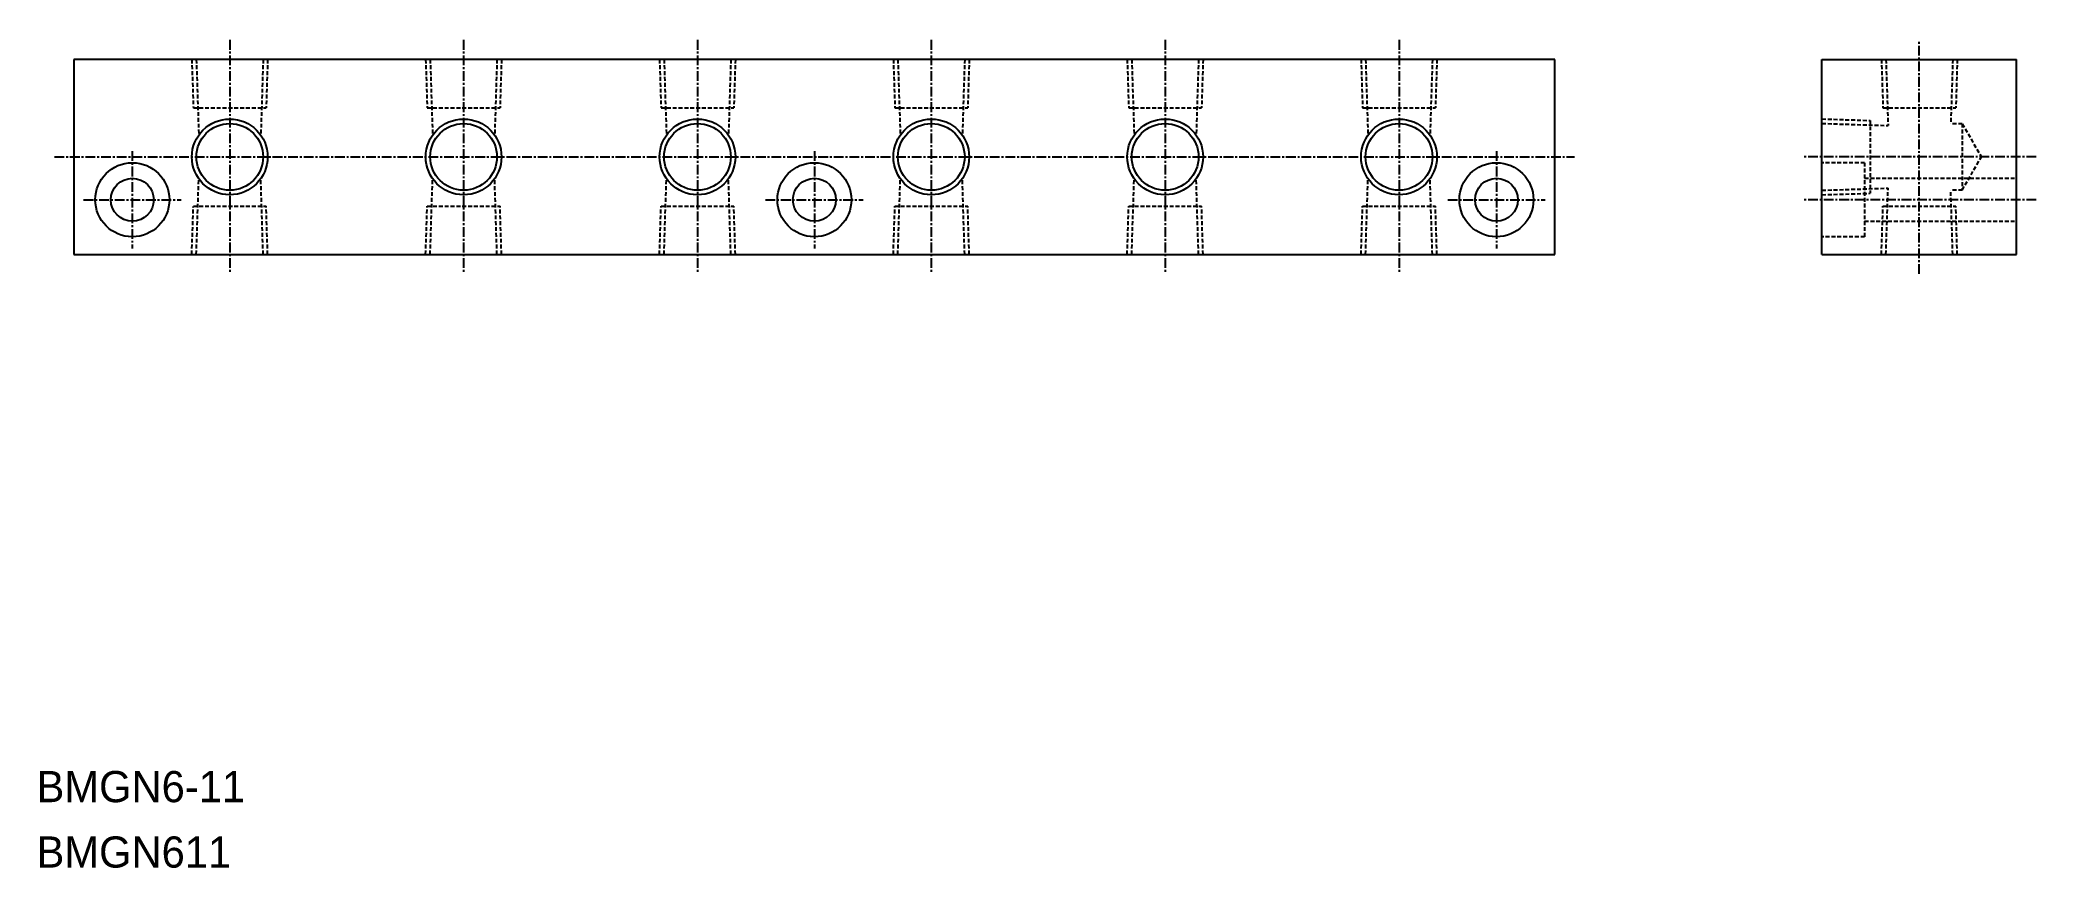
# Model space of a CAD drawing. Extents: x 3887 to 4143, y 12802 to 12908.
import ezdxf

# ---------------------------------------------------------------- set-up
doc = ezdxf.new("R2010")
doc.units = 0
doc.linetypes.add('CENTER', pattern=[2, 1.25, -0.25, 0.25, -0.25])
doc.linetypes.add('DASHED', pattern=[0.75, 0.5, -0.25])
doc.layers.get('0').update_dxf_attribs({"linetype": 'CONTINUOUS'})
doc.layers.add('CENTER', color=1, linetype='CENTER')

msp = doc.modelspace()

# ---------------------------------------------------------------- linework, layer by layer
at = {"color": 7, "linetype": 'CONTINUOUS'}
for p, q in [((4081.67, 12905.64), (3891.67, 12905.64)), ((3891.67, 12905.64), (3891.67, 12880.64)), ((4081.67, 12880.64), (4081.67, 12905.64)), ((4115.9, 12880.64), (4115.9, 12905.64)), ((4115.9, 12905.64), (4140.9, 12905.64)), ((4140.9, 12880.64), (4140.9, 12905.64)), ((3891.67, 12880.64), (4081.67, 12880.64)), ((4115.9, 12880.64), (4140.9, 12880.64))]:
    msp.add_line(p, q, dxfattribs=at)
at = {"color": 3, "linetype": 'DASHED'}
for p, q in [((3906.8, 12905.64), (3907, 12899.44)), ((3907.38, 12905.64), (3907.69, 12895.94)), ((3915.95, 12905.64), (3915.65, 12895.94)), ((3916.53, 12905.64), (3916.34, 12899.44)), ((3936.8, 12905.64), (3937, 12899.44)), ((3937.38, 12905.64), (3937.69, 12895.94)), ((3945.95, 12905.64), (3945.65, 12895.94)), ((3946.53, 12905.64), (3946.34, 12899.44)), ((3966.8, 12905.64), (3967, 12899.44)), ((3967.38, 12905.64), (3967.69, 12895.94)), ((3975.95, 12905.64), (3975.65, 12895.94)), ((3976.53, 12905.64), (3976.34, 12899.44)), ((3996.8, 12905.64), (3997, 12899.44)), ((3997.38, 12905.64), (3997.69, 12895.94)), ((4005.95, 12905.64), (4005.65, 12895.94)), ((4006.53, 12905.64), (4006.34, 12899.44)), ((4026.8, 12905.64), (4027, 12899.44)), ((4027.38, 12905.64), (4027.69, 12895.94)), ((4035.95, 12905.64), (4035.65, 12895.94)), ((4036.53, 12905.64), (4036.34, 12899.44)), ((4056.8, 12905.64), (4057, 12899.44)), ((4057.38, 12905.64), (4057.69, 12895.94)), ((4065.95, 12905.64), (4065.65, 12895.94)), ((4066.53, 12905.64), (4066.34, 12899.44)), ((4123.56, 12905.64), (4123.76, 12899.44)), ((4124.14, 12905.64), (4124.41, 12897.16)), ((4132.71, 12905.64), (4132.45, 12897.39)), ((4133.29, 12905.64), (4133.1, 12899.44)), ((3907, 12899.44), (3916.34, 12899.44)), ((3937, 12899.44), (3946.34, 12899.44)), ((3967, 12899.44), (3976.34, 12899.44)), ((3997, 12899.44), (4006.34, 12899.44)), ((4027, 12899.44), (4036.34, 12899.44)), ((4057, 12899.44), (4066.34, 12899.44)), ((4123.76, 12899.44), (4133.1, 12899.44)), ((4115.93, 12898.01), (4122.13, 12897.81)), ((4115.93, 12897.43), (4124.41, 12897.16)), ((4122.13, 12897.81), (4122.13, 12888.47)), ((4133.93, 12897.39), (4132.45, 12897.39)), ((4133.93, 12897.39), (4136.38, 12893.14)), ((4133.93, 12897.39), (4133.93, 12888.89)), ((4121.4, 12892.39), (4115.9, 12892.39)), ((4121.4, 12892.39), (4121.4, 12882.89)), ((4133.93, 12888.89), (4136.38, 12893.14)), ((3907.38, 12880.64), (3907.69, 12890.35)), ((3915.95, 12880.64), (3915.65, 12890.35)), ((3937.38, 12880.64), (3937.69, 12890.35)), ((3945.95, 12880.64), (3945.65, 12890.35)), ((3967.38, 12880.64), (3967.69, 12890.35)), ((3975.95, 12880.64), (3975.65, 12890.35)), ((3997.38, 12880.64), (3997.69, 12890.35)), ((4005.95, 12880.64), (4005.65, 12890.35)), ((4027.38, 12880.64), (4027.69, 12890.35)), ((4035.95, 12880.64), (4035.65, 12890.35)), ((4057.38, 12880.64), (4057.69, 12890.35)), ((4065.95, 12880.64), (4065.65, 12890.35)), ((4115.93, 12888.86), (4124.41, 12889.13)), ((4121.4, 12890.39), (4140.9, 12890.39)), ((4124.14, 12880.64), (4124.41, 12889.13)), ((4132.71, 12880.64), (4132.45, 12888.89)), ((4133.93, 12888.89), (4132.45, 12888.89)), ((3906.8, 12880.64), (3907, 12886.84)), ((3907, 12886.84), (3916.34, 12886.84)), ((3916.53, 12880.64), (3916.34, 12886.84)), ((3936.8, 12880.64), (3937, 12886.84)), ((3937, 12886.84), (3946.34, 12886.84)), ((3946.53, 12880.64), (3946.34, 12886.84)), ((3966.8, 12880.64), (3967, 12886.84)), ((3967, 12886.84), (3976.34, 12886.84)), ((3976.53, 12880.64), (3976.34, 12886.84)), ((3996.8, 12880.64), (3997, 12886.84)), ((3997, 12886.84), (4006.34, 12886.84)), ((4006.53, 12880.64), (4006.34, 12886.84)), ((4026.8, 12880.64), (4027, 12886.84)), ((4027, 12886.84), (4036.34, 12886.84)), ((4036.53, 12880.64), (4036.34, 12886.84)), ((4056.8, 12880.64), (4057, 12886.84)), ((4057, 12886.84), (4066.34, 12886.84)), ((4066.53, 12880.64), (4066.34, 12886.84)), ((4115.93, 12888.28), (4122.13, 12888.47)), ((4123.56, 12880.64), (4123.76, 12886.84)), ((4123.76, 12886.84), (4133.1, 12886.84)), ((4133.29, 12880.64), (4133.1, 12886.84)), ((4121.4, 12884.89), (4140.9, 12884.89)), ((4121.4, 12882.89), (4115.9, 12882.89))]:
    msp.add_line(p, q, dxfattribs=at)
at = {"color": 3, "linetype": 'CONTINUOUS'}
for centre in [(3911.67, 12893.14), (3941.67, 12893.14), (3971.67, 12893.14), (4001.67, 12893.14), (4031.67, 12893.14), (4061.67, 12893.14)]:
    msp.add_circle(centre, 4.86, dxfattribs=at)
at = {"color": 7, "linetype": 'CONTINUOUS'}
for centre, radius in [((3911.67, 12893.14), 4.28), ((3941.67, 12893.14), 4.28), ((3971.67, 12893.14), 4.28), ((4001.67, 12893.14), 4.28), ((4031.67, 12893.14), 4.28), ((4061.67, 12893.14), 4.28), ((3899.17, 12887.64), 4.75), ((3986.67, 12887.64), 4.75), ((4074.17, 12887.64), 4.75), ((3899.17, 12887.64), 2.75), ((3986.67, 12887.64), 2.75), ((4074.17, 12887.64), 2.75)]:
    msp.add_circle(centre, radius, dxfattribs=at)
at = {"layer": 'CENTER', "color": 1, "linetype": 'CENTER'}
for p, q in [((3911.67, 12908.14), (3911.67, 12878.14)), ((3941.67, 12908.14), (3941.67, 12878.14)), ((3971.67, 12908.14), (3971.67, 12878.14)), ((4001.67, 12908.14), (4001.67, 12878.14)), ((4031.67, 12908.14), (4031.67, 12878.14)), ((4061.67, 12908.14), (4061.67, 12878.14)), ((4128.4, 12878.14), (4128.4, 12908.14)), ((3899.17, 12893.89), (3899.17, 12881.39)), ((3986.67, 12893.89), (3986.67, 12881.39)), ((4074.17, 12893.89), (4074.17, 12881.39)), ((3889.17, 12893.14), (4084.17, 12893.14)), ((4143.4, 12893.14), (4113.4, 12893.14)), ((3892.92, 12887.64), (3905.42, 12887.64)), ((3980.38, 12887.64), (3992.92, 12887.64)), ((4067.92, 12887.64), (4080.42, 12887.64)), ((4143.4, 12887.64), (4113.4, 12887.64))]:
    msp.add_line(p, q, dxfattribs=at)

# ---------------------------------------------------------------- texts
at = {"color": 7, "linetype": 'CONTINUOUS'}
for s, p in [('BMGN6-11', (3886.88, 12810.36)), ('BMGN611', (3886.88, 12801.97))]:
    msp.add_text(s, height=4, dxfattribs=at).set_placement(p)

doc.saveas('drawing.dxf')
